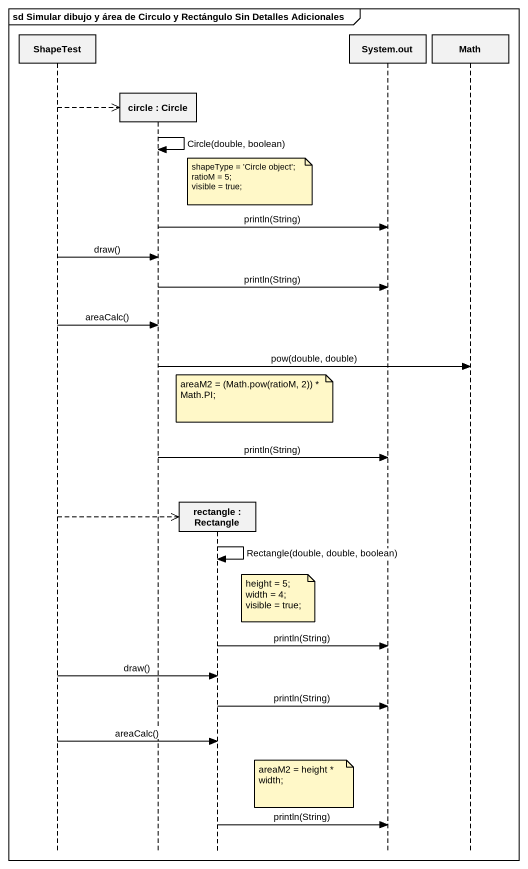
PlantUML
@startuml
mainframe sd Simular dibujo y área de Circulo y Rectángulo Sin Detalles Adicionales
hide footbox
participant ShapeTest
participant "circle : Circle" as circle_
participant "rectangle : Rectangle" as rectangle_
participant "System.out" as System_out
participant Math

ShapeTest -->> circle_ **
circle_ -> circle_ : Circle(double, boolean)
note over rectangle_
  shapeType = 'Circle object';
  ratioM = 5;
  visible = true;
end note
circle_ -> System_out : println(String)
ShapeTest -> circle_ : draw()
circle_ -> System_out : println(String)
ShapeTest -> circle_ : areaCalc()
circle_ -> Math : pow(double, double)
note over rectangle_ : areaM2 = (Math.pow(ratioM, 2)) * Math.PI;
circle_ -> System_out : println(String)
ShapeTest -->> rectangle_ **
rectangle_ -> rectangle_ : Rectangle(double, double, boolean)
note right of rectangle_
  height = 5;
  width = 4;
  visible = true;
end note
rectangle_ -> System_out : println(String)
ShapeTest -> rectangle_ : draw()
rectangle_ -> System_out : println(String)
ShapeTest -> rectangle_ : areaCalc()
note left of System_out : areaM2 = height * width;
rectangle_ -> System_out : println(String)
@enduml
